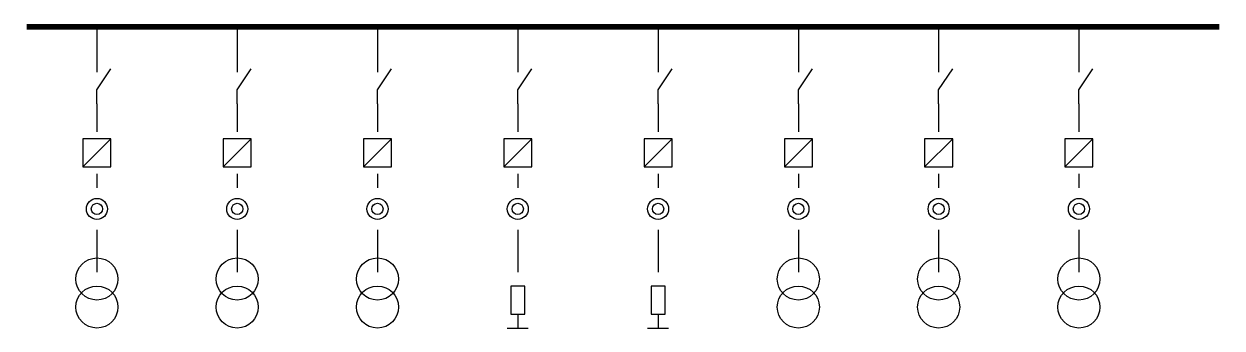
# Model space of a CAD drawing. Header units: metres. Extents: x 0 to 170, y -43 to 0.
import ezdxf

# ---------------------------------------------------------------- set-up
doc = ezdxf.new("R2010")
doc.units = ezdxf.units.M
doc.layers.add('E-POWR', color=7, linetype='Continuous')

# ---------------------------------------------------------------- blocks, each defined once
blk = doc.blocks.new('DCL')
for p, q in [((0, 3), (0, 1.5)), ((0, -1), (2, 2)), ((0, -3), (0, -1))]:
    blk.add_line(p, q)
blk = doc.blocks.new('MC')
blk.add_line((-2, -2), (2, 2))
blk.add_lwpolyline([(-2, -2), (2, -2), (2, 2), (-2, 2)], close=True)
blk = doc.blocks.new('CT')
for radius in [1.5, 0.8]:
    blk.add_circle((0, 0), radius)
blk = doc.blocks.new('MBA')
for centre in [(0, 2), (0, -2)]:
    blk.add_circle(centre, 3)
blk = doc.blocks.new('CSV')
for p, q in [((0, -3), (0, -5)), ((-1.5, -5), (1.5, -5))]:
    blk.add_line(p, q)
blk.add_lwpolyline([(-1, -3), (1, -3), (1, 1), (-1, 1)], close=True)

msp = doc.modelspace()

# ---------------------------------------------------------------- linework, layer by layer
at = {"layer": 'E-POWR'}
for p, q in [((10, 0), (10, -5)), ((30, 0), (30, -5)), ((50, 0), (50, -5)), ((70, 0), (70, -5)), ((90, 0), (90, -5)), ((110, 0), (110, -5)), ((130, 0), (130, -5)), ((150, 0), (150, -5)), ((10, -11), (10, -15)), ((30, -11), (30, -15)), ((50, -11), (50, -15)), ((70, -11), (70, -15)), ((90, -11), (90, -15)), ((110, -11), (110, -15)), ((130, -11), (130, -15)), ((150, -11), (150, -15)), ((10, -21), (10, -23)), ((30, -21), (30, -23)), ((50, -21), (50, -23)), ((70, -21), (70, -23)), ((90, -21), (90, -23)), ((110, -21), (110, -23)), ((130, -21), (130, -23)), ((150, -21), (150, -23)), ((10, -29), (10, -35)), ((30, -29), (30, -35)), ((50, -29), (50, -35)), ((70, -29), (70, -35)), ((90, -29), (90, -35)), ((110, -29), (110, -35)), ((130, -29), (130, -35)), ((150, -29), (150, -35))]:
    msp.add_line(p, q, dxfattribs=at)
at = {"layer": 'E-POWR', "const_width": 0.8}
msp.add_lwpolyline([(0, 0), (170, 0)], dxfattribs=at)

# ---------------------------------------------------------------- block references
at = {"layer": 'E-POWR'}
for name, p in [('DCL', (10, -8)), ('DCL', (30, -8)), ('DCL', (50, -8)), ('DCL', (70, -8)), ('DCL', (90, -8)), ('DCL', (110, -8)), ('DCL', (130, -8)), ('DCL', (150, -8)), ('MC', (10, -18)), ('MC', (30, -18)), ('MC', (50, -18)), ('MC', (70, -18)), ('MC', (90, -18)), ('MC', (110, -18)), ('MC', (130, -18)), ('MC', (150, -18)), ('CT', (10, -26)), ('CT', (30, -26)), ('CT', (50, -26)), ('CT', (70, -26)), ('CT', (90, -26)), ('CT', (110, -26)), ('CT', (130, -26)), ('CT', (150, -26)), ('MBA', (10, -38)), ('MBA', (30, -38)), ('MBA', (50, -38)), ('MBA', (110, -38)), ('MBA', (130, -38)), ('MBA', (150, -38)), ('CSV', (70, -38)), ('CSV', (90, -38))]:
    msp.add_blockref(name, p, dxfattribs=at)

doc.saveas('drawing.dxf')
